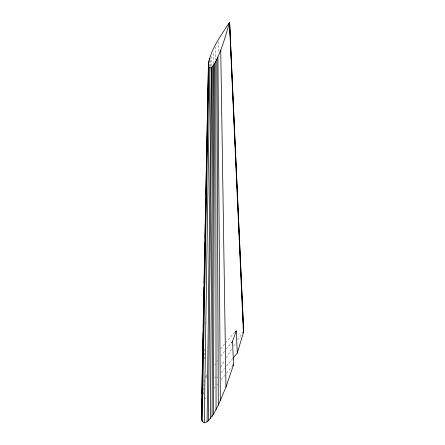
<?xml version="1.0" encoding="UTF-8"?>
<svg xmlns="http://www.w3.org/2000/svg" width="445" height="445" viewBox="0 0 445 445"><rect width="100%" height="100%" fill="white"/><g stroke="black" fill="none" stroke-linecap="round" stroke-linejoin="round"><path stroke-width="0.33" stroke-dasharray="2.23 1.67" d="M213.2 63.49L213.277 51.915M211.08 66.121L211.203 56.509M210.19 66.477L210.318 58.15M203.816 394.198L204.077 378.689M204.416 359.132L204.589 349.019M205.017 324.066L205.095 319.349M209.434 66.477L209.478 63.78M205.846 376.843L206.925 373.277M214.774 378.072L215.397 376.854M220.698 367.264L224.569 360.711M226.327 357.774L231.522 349.431M233.692 346.115L235.867 342.795M237.686 340.03L241.835 333.978M216.865 377.833L217.666 376.859M221.271 372.487L224.475 368.594M226.477 366.163L232.485 358.865M216.926 384.803L217.638 383.94M221.187 379.635L224.736 375.33M226.511 373.171L231.834 366.713M214.084 388.246L215.152 386.955M205.201 399.015L206.269 397.719M218.122 41.53L218.211 53.116M215.614 46.736L215.614 59.864M205.874 378.233A268.157 101.721 -75.2 0 1 206.986 376.453M214.518 365A268.157 101.721 -75.2 0 1 215.313 363.854M216.893 361.59A268.157 101.721 -75.2 0 1 217.688 360.472M220.876 356.083A268.157 101.721 -75.2 0 1 224.525 351.266M226.205 349.125A268.157 101.721 -75.2 0 1 230.827 343.451M220.726 348.758A268.157 101.721 -75.2 0 1 234.854 332.343"/><path stroke-width="0.67" d="M213.517 414.167L214.512 63.663C221.51 50.919 225.721 35.639 229.464 22.389C221.076 35.433 210.969 48.6 208.399 64.252L201.312 417.727L202.23 421.376L204.261 422.75L207.086 421.827L208.41 420.764L213.517 414.167L218.295 405.2L225.96 387.106L233.608 364.561L232.513 341.471L236.256 330.885A268.157 101.721 -75.2 0 0 235.322 331.853M212.07 416.387L213.789 64.775L214.512 63.663M210.424 418.595L212.966 65.877L213.789 64.775M208.41 420.764L211.954 66.967L212.966 65.877M207.086 421.827L211.292 67.501L211.954 66.967M204.261 422.75L209.879 67.963L208.599 66.655L208.399 64.252M209.551 59.736L209.573 58.384M201.707 420.141L208.599 66.655M208.889 63.435L208.939 60.715M202.23 421.376L208.861 67.273M201.312 417.727L201.802 399.31M201.913 393.842L202.253 376.759M202.364 371.291L202.703 354.203M202.798 349.42L203.137 332.337M203.248 326.869L203.588 309.781M203.682 304.997L204.038 287.231M204.121 283.126L204.472 265.359M204.583 259.891L204.922 242.809M205.017 238.019L205.373 220.253M205.457 216.153L205.807 198.381M205.89 194.281L208.51 63.068M201.529 412.977L201.774 411.636M229.626 22.411L243.688 331.82L237.291 353.03L232.885 358.381M242.603 332.877L243.649 331.497L229.609 22.25M232.546 365.851L233.608 364.561M209.879 67.963L211.292 67.501M243.649 331.497L243.688 331.82M236.256 330.885L237.291 353.03M229.464 22.389L243.37 331.781M220.748 50.107L225.96 387.106M217.933 56.91L220.342 400.689M216.91 59.168L218.295 405.2M215.786 61.421L216.059 409.7M231.25 342.95A268.157 101.721 -75.2 0 1 232.513 341.471"/></g></svg>
